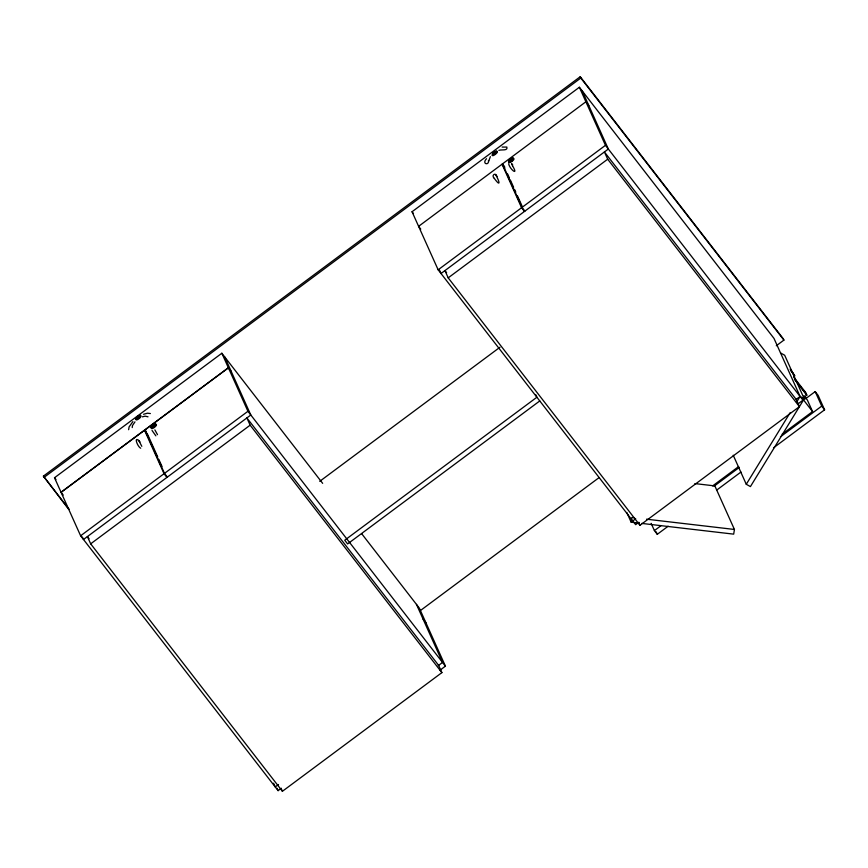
<?xml version="1.0" encoding="UTF-8"?>
<svg xmlns="http://www.w3.org/2000/svg" width="868" height="868" viewBox="0 0 868 868"><rect width="100%" height="100%" fill="white"/><g stroke="black" fill="none" stroke-linecap="round" stroke-linejoin="round"><path stroke-width="1.3" d="M128.627 429.703L129.104 426.882L132.891 421.598M639.13 523.1L631.144 522.167L631.882 517.48L634.541 517.795M694.877 483.584L714.852 485.917L734.426 529.458L733.688 534.145L641.799 523.415M486.492 158.714C481.317 164.269 489.422 165.69 488.489 160.537L488.727 161.079L490.377 156.663M780.516 352.929L784.672 355.24L804.245 398.781L750.429 486.59L746.274 484.279L790.173 412.647M796.542 402.253L800.09 396.47L773.996 338.411L579.379 87.256L412.05 211.749L438.145 269.807L635.647 524.673L638.902 522.243M134.974 421.87L132.468 425.57L132.229 427.566M148.016 416.814L145.119 416.152L142.352 416.846M137.296 416.868L137.849 416.445M494.011 152.258L494.163 152.15A2.658 0.759 -37.8 0 1 495.248 151.488M68.735 509.375L43.4 476.131L580.225 76.72L783.305 338.802L783.902 340.104L776.285 345.768M43.986 477.433L580.811 78.033L580.225 76.72M281.362 788.22L278.107 790.65L80.615 535.784L54.521 477.736L221.85 353.243L322.657 483.346M493.979 152.79C496.116 151.846 492.655 153.148 494.651 154.092L495.357 153.571L494.684 152.258M138.338 418.387L139.043 417.866M63.234 495.096L61.053 492.254L228.371 367.761L231.268 371.537M61.075 492.319L144.511 430.235L147.397 433.946L157.705 456.883M167.361 477.085L164.486 473.375L144.956 429.91L228.392 367.826M418.604 226.342L585.9 101.773L588.808 105.56M155.546 424.419A2.658 0.759 -37.8 0 0 153.343 425.287L152.801 425.711A2.658 0.759 -37.8 0 0 151.379 427.631A2.658 0.759 -37.8 0 0 153.582 426.785L153.061 425.797L153.766 425.277L153.734 427.099L154.439 426.579L153.766 425.277M510.601 159.821C512.738 158.887 509.277 160.179 511.274 161.133L511.979 160.602L511.306 159.3M154.233 426.307L153.528 426.839L154.135 426.362A2.658 0.759 -37.8 0 0 155.556 424.441M80.615 535.784L247.933 411.291L221.85 353.243M438.145 269.807L605.463 145.325L579.379 87.256M90.673 543.835L250.147 425.179L246.881 417.92L438.633 665.365L441.888 672.624L282.415 791.28L90.673 543.835L87.408 536.576L89.068 538.724M448.203 277.858L607.687 159.202L604.421 151.954L796.162 399.389L799.428 406.647L639.955 525.303L448.203 277.858L444.948 270.599L446.608 272.747M319.728 481.339L499.946 347.254M539.766 400.951L347.612 543.921L344.737 540.211L536.891 397.24L535.784 394.766M419.862 610.963L599.159 477.552M278.487 784.52L275.232 786.94L273.561 783.229M438.221 665.669L442.55 662.447L416.456 604.388M632.772 520.963L635.712 518.771M796.162 399.389L800.09 396.47L804.245 398.781M803.562 397.544L806.828 395.114L805.591 392.358L793.58 376.972M440 670.205L445.425 666.157L419.331 608.099L361.674 533.69M797.529 404.228L802.965 400.181L605.463 145.325M805.417 398.868L815.204 391.587L818.079 395.298L824.6 409.815L773.54 447.812M712.628 485.917L738.69 466.528M782.144 434.195L812.556 411.573L807.359 400.018L804.05 395.743M668.143 526.225L657.282 534.308L654.407 530.598L660.917 525.748M714.158 486.134L739.145 467.537M780.44 436.821L821.725 406.105L815.204 391.587M717.033 489.845L740.936 472.062M143.567 414.275L147.506 413.19L150.359 413.548M498.85 150.359C501.357 149.253 508.127 151.195 506.858 147.072L502.138 147.072M646.53 519.194L734.426 529.458M140.714 448.214C137.242 446.629 133.119 434.347 140.041 441.953M155.871 435.855L152.041 430.463M580.811 78.033L783.902 340.104M821.725 406.105L824.6 409.815M790.542 369.508L794.817 375.931L790.911 370.788M790.14 369.095L794.187 375.03M794.556 379.142L806.057 393.985L805.081 391.815M794.437 379.11L806.828 395.114M803.453 399.822L812.556 411.573M607.687 159.202L799.428 406.647M511.979 160.602L511.274 161.133M495.357 153.571L494.445 153.82A2.658 0.759 -37.8 0 1 492.568 154.688A3.092 0.879 -37.8 0 0 495.259 154.428A3.092 0.879 -37.8 0 0 496.821 151.607M503.201 164.855L504.644 166.71M494.651 154.092L495.053 153.354A2.658 0.759 -37.8 0 0 496.474 151.433M504.926 167.969L502.051 164.258L521.592 207.723L524.467 211.434M524.901 211.119L522.026 207.398L502.485 163.933M412.05 211.749L413.493 213.604M418.571 226.266L420.763 229.119M422.987 618.906L425.895 622.692M247.933 411.291L445.425 666.157M250.147 425.179L441.888 672.624M138.576 416.824L137.665 417.085L138.131 418.126M144.956 429.91L146.388 431.765M166.927 477.411L164.052 473.7L144.511 430.235M54.521 477.736L55.964 479.592M43.4 476.131L69.093 509.288M512.706 164.877L511.87 163.781M497.028 176.551C495.769 171.723 490.789 175.336 494.283 178.374M496.442 151.39L496.572 151.564A2.658 0.759 -37.8 0 1 495.161 153.484L494.608 153.907A2.658 0.759 -37.8 0 1 492.666 154.829M140.041 415.577L140.258 415.87A2.658 0.759 -37.8 0 1 139.336 417.334M135.875 418.788L135.994 418.951A2.658 0.759 -37.8 0 1 137.404 416.998L137.947 416.575A2.658 0.759 -37.8 0 1 140.139 415.707M494.293 178.385C501.617 188.421 499.013 180.143 495.639 174.793M157.499 434.651L154.884 429.877M141.809 446.326L138.663 440.293M512.597 165.94C519.053 176.736 509.7 169.249 508.659 163.748M512.597 165.94L511.621 163.911M582.254 90.966L608.338 149.036L441.02 273.518L439.36 269.818M733.232 455.255L746.274 484.279M507.639 174.001L509.266 177.625M510.351 180.045L513.606 187.282M514.691 189.701L515.776 192.121M517.415 195.745L522.297 206.606M656.197 531.889L657.282 534.308M651.141 523.339L654.407 530.598M638.859 522.883L639.955 525.303M626.794 512.489L631.144 522.167M224.714 356.943L250.809 415.012L83.491 539.495L82.373 537.032M158.79 459.302L162.045 466.55M281.33 788.86L282.415 791.28M277.022 788.231L278.107 790.65M136.092 419.081A2.658 0.759 -37.8 0 0 137.73 418.571A3.092 0.879 -37.8 0 1 135.571 418.701A3.092 0.879 -37.8 0 1 138.728 415.729A3.092 0.879 -37.8 0 1 140.366 416.054M138.815 416.651A3.092 0.879 -37.8 0 1 141.039 416.336M140.573 417.183A3.092 0.879 -37.8 0 1 137.969 419.374A3.092 0.879 -37.8 0 1 136.081 419.765M136.981 418.137A3.092 0.879 -37.8 0 1 137.535 417.606M140.063 416.51A3.092 0.879 -37.8 0 1 139.054 417.551M154.851 425.005A3.092 0.879 -37.8 0 1 156.294 425.428A3.092 0.879 -37.8 0 1 153.05 428.26M152.475 428.51A3.092 0.879 -37.8 0 1 151.477 428.477M151.922 427.36A3.092 0.879 -37.8 0 1 152.377 426.85M153.56 425.819A3.092 0.879 -37.8 0 1 154.222 425.363M513.433 158.649A3.092 0.879 -37.8 0 1 511.87 161.47A3.092 0.879 -37.8 0 1 509.147 161.849M510.471 160.352A3.092 0.879 -37.8 0 1 512.391 159.028M492.699 153.462A2.658 0.759 -37.8 0 1 493.111 153.018M492.492 154.016A2.658 0.759 -37.8 0 1 493.219 153.159M494.261 152.28A2.658 0.759 -37.8 0 1 495.823 151.433M496.637 150.945A3.092 0.879 -37.8 0 1 494.738 153.755L494.087 154.211A3.092 0.879 -37.8 0 1 492.058 154.949M493.957 152.139A3.092 0.879 -37.8 0 1 495.248 151.314M153.245 425.157L152.692 425.58A2.658 0.759 -37.8 0 0 151.271 427.501L151.499 427.794A2.658 0.759 -37.8 0 0 153.69 426.915L154.244 426.492A2.658 0.759 -37.8 0 0 155.654 424.582L155.437 424.289A2.658 0.759 -37.8 0 0 153.245 425.157M510.775 159.18L510.232 159.603A2.658 0.759 -37.8 0 0 508.811 161.524L509.028 161.817A2.658 0.759 -37.8 0 0 511.23 160.949L511.773 160.526A2.658 0.759 -37.8 0 0 513.194 158.605L512.977 158.312A2.658 0.759 -37.8 0 0 510.775 159.18M510.883 159.311L510.33 159.734A2.658 0.759 -37.8 0 0 508.908 161.654A2.658 0.759 -37.8 0 0 511.122 160.808L511.675 160.385A2.658 0.759 -37.8 0 0 513.096 158.464A2.658 0.759 -37.8 0 0 510.883 159.311M511.361 160.797L510.699 161.242A3.092 0.879 -37.8 0 1 508.822 160.873A3.092 0.879 -37.8 0 1 513.042 157.965A3.092 0.879 -37.8 0 1 511.361 160.797M153.82 426.774L153.169 427.219A3.092 0.879 -37.8 0 1 151.282 426.85A3.092 0.879 -37.8 0 1 155.513 423.942A3.092 0.879 -37.8 0 1 153.82 426.774"/></g></svg>
